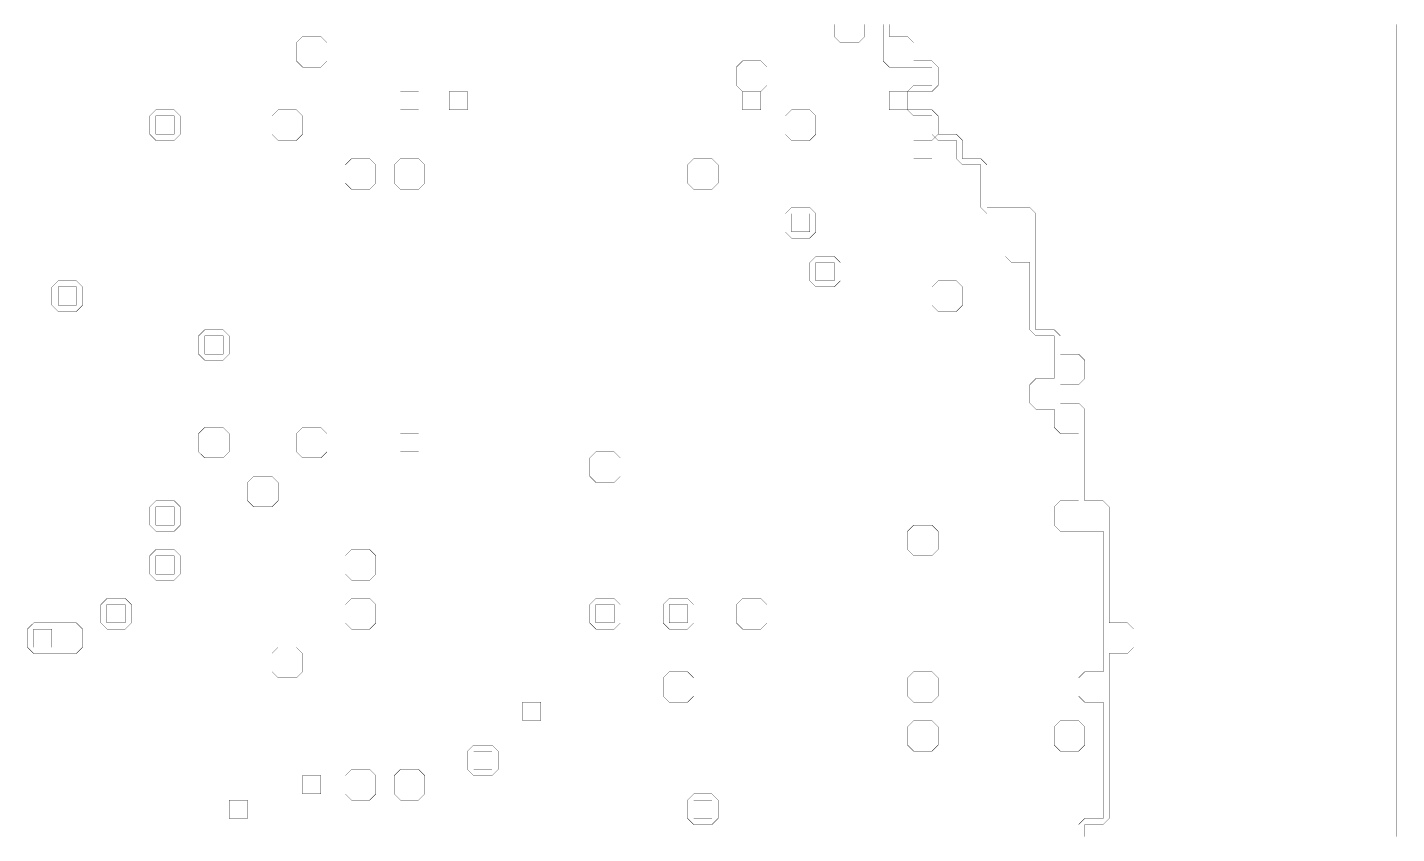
# Model space of a CAD drawing. Header units: metres. Extents: x 0 to 4990, y -4990 to 0.
# Drawn here: x 2802 to 4990, y -2671 to -1382 of the extents above; entities that cross this region are included whole.
import ezdxf

# ---------------------------------------------------------------- set-up
doc = ezdxf.new("R2010")
doc.units = ezdxf.units.M
doc.layers.add('conductor', color=1, linetype='Continuous')
doc.layers.add('substrate', color=5, linetype='Continuous')

msp = doc.modelspace()

# ---------------------------------------------------------------- linework, layer by layer
at = {"layer": 'conductor', "const_width": 0.5}
for points in [[(4140.625, -1376.953125), (4140.625, -1386.71875), (4140.625, -1396.484375), (4130.859375, -1406.25), (4121.09375, -1406.25), (4111.328125, -1406.25), (4101.5625, -1406.25), (4091.796875, -1396.484375), (4091.796875, -1386.71875), (4091.796875, -1376.953125)], [(4482.421875, -2675.78125), (4482.421875, -2666.015625), (4482.421875, -2656.25), (4492.1875, -2646.484375), (4501.953125, -2646.484375), (4511.71875, -2646.484375), (4521.484375, -2646.484375), (4521.484375, -2636.71875), (4521.484375, -2626.953125), (4521.484375, -2617.1875), (4521.484375, -2607.421875), (4521.484375, -2597.65625), (4521.484375, -2587.890625), (4521.484375, -2578.125), (4521.484375, -2568.359375), (4521.484375, -2558.59375), (4521.484375, -2548.828125), (4521.484375, -2539.0625), (4521.484375, -2529.296875), (4521.484375, -2519.53125), (4521.484375, -2509.765625), (4521.484375, -2500), (4521.484375, -2490.234375), (4521.484375, -2480.46875), (4521.484375, -2470.703125), (4521.484375, -2460.9375), (4511.71875, -2460.9375), (4501.953125, -2460.9375), (4492.1875, -2460.9375), (4482.421875, -2451.171875), (4482.421875, -2441.40625), (4482.421875, -2431.640625), (4482.421875, -2421.875), (4492.1875, -2412.109375), (4501.953125, -2412.109375), (4511.71875, -2412.109375), (4521.484375, -2412.109375), (4521.484375, -2402.34375), (4521.484375, -2392.578125), (4521.484375, -2382.8125), (4521.484375, -2373.046875), (4521.484375, -2363.28125), (4521.484375, -2353.515625), (4521.484375, -2343.75), (4521.484375, -2333.984375), (4521.484375, -2324.21875), (4521.484375, -2314.453125), (4521.484375, -2304.6875), (4521.484375, -2294.921875), (4521.484375, -2285.15625), (4521.484375, -2275.390625), (4521.484375, -2265.625), (4521.484375, -2255.859375), (4521.484375, -2246.09375), (4521.484375, -2236.328125), (4521.484375, -2226.5625), (4521.484375, -2216.796875), (4521.484375, -2207.03125), (4521.484375, -2197.265625), (4521.484375, -2187.5), (4511.71875, -2187.5), (4501.953125, -2187.5), (4492.1875, -2187.5), (4482.421875, -2187.5), (4472.65625, -2187.5), (4462.890625, -2187.5), (4453.125, -2187.5), (4443.359375, -2177.734375), (4443.359375, -2167.96875), (4443.359375, -2158.203125), (4443.359375, -2148.4375), (4453.125, -2138.671875), (4462.890625, -2138.671875), (4472.65625, -2138.671875), (4482.421875, -2138.671875), (4482.421875, -2128.90625), (4482.421875, -2119.140625), (4482.421875, -2109.375), (4482.421875, -2099.609375), (4482.421875, -2089.84375), (4482.421875, -2080.078125), (4482.421875, -2070.3125), (4482.421875, -2060.546875), (4482.421875, -2050.78125), (4482.421875, -2041.015625), (4482.421875, -2031.25), (4472.65625, -2031.25), (4462.890625, -2031.25), (4453.125, -2031.25), (4443.359375, -2021.484375), (4443.359375, -2011.71875), (4443.359375, -2001.953125), (4443.359375, -1992.1875), (4433.59375, -1992.1875), (4423.828125, -1992.1875), (4414.0625, -1992.1875), (4404.296875, -1982.421875), (4404.296875, -1972.65625), (4404.296875, -1962.890625), (4404.296875, -1953.125), (4414.0625, -1943.359375), (4423.828125, -1943.359375), (4433.59375, -1943.359375), (4443.359375, -1943.359375), (4443.359375, -1933.59375), (4443.359375, -1923.828125), (4443.359375, -1914.0625), (4443.359375, -1904.296875), (4443.359375, -1894.53125), (4443.359375, -1884.765625), (4443.359375, -1875), (4433.59375, -1875), (4423.828125, -1875), (4414.0625, -1875), (4404.296875, -1865.234375), (4404.296875, -1855.46875), (4404.296875, -1845.703125), (4404.296875, -1835.9375), (4404.296875, -1826.171875), (4404.296875, -1816.40625), (4404.296875, -1806.640625), (4404.296875, -1796.875), (4404.296875, -1787.109375), (4404.296875, -1777.34375), (4404.296875, -1767.578125), (4404.296875, -1757.8125), (4394.53125, -1757.8125), (4384.765625, -1757.8125), (4375, -1757.8125), (4365.234375, -1748.046875), (4365.234375, -1738.28125), (4365.234375, -1728.515625), (4365.234375, -1718.75), (4365.234375, -1708.984375), (4365.234375, -1699.21875), (4365.234375, -1689.453125), (4365.234375, -1679.6875), (4355.46875, -1679.6875), (4345.703125, -1679.6875), (4335.9375, -1679.6875), (4326.171875, -1669.921875), (4326.171875, -1660.15625), (4326.171875, -1650.390625), (4326.171875, -1640.625), (4326.171875, -1630.859375), (4326.171875, -1621.09375), (4326.171875, -1611.328125), (4326.171875, -1601.5625), (4316.40625, -1601.5625), (4306.640625, -1601.5625), (4296.875, -1601.5625), (4287.109375, -1591.796875), (4287.109375, -1582.03125), (4287.109375, -1572.265625), (4287.109375, -1562.5), (4277.34375, -1562.5), (4267.578125, -1562.5), (4257.8125, -1562.5), (4248.046875, -1552.734375), (4248.046875, -1542.96875), (4248.046875, -1533.203125), (4248.046875, -1523.4375), (4238.28125, -1523.4375), (4228.515625, -1523.4375), (4218.75, -1523.4375), (4208.984375, -1513.671875), (4208.984375, -1503.90625), (4208.984375, -1494.140625), (4208.984375, -1484.375), (4218.75, -1474.609375), (4228.515625, -1474.609375), (4238.28125, -1474.609375), (4248.046875, -1474.609375), (4248.046875, -1464.84375), (4248.046875, -1455.078125), (4248.046875, -1445.3125), (4238.28125, -1445.3125), (4228.515625, -1445.3125), (4218.75, -1445.3125), (4208.984375, -1445.3125), (4199.21875, -1445.3125), (4189.453125, -1445.3125), (4179.6875, -1445.3125), (4169.921875, -1435.546875), (4169.921875, -1425.78125), (4169.921875, -1416.015625), (4169.921875, -1406.25), (4169.921875, -1396.484375), (4169.921875, -1386.71875), (4169.921875, -1376.953125)]]:
    msp.add_lwpolyline(points, dxfattribs=at)
for points in [[(3232.421875, -1406.25), (3242.1875, -1396.484375), (3251.953125, -1396.484375), (3261.71875, -1396.484375), (3271.484375, -1396.484375), (3281.25, -1406.25), (3281.25, -1416.015625), (3281.25, -1425.78125), (3281.25, -1435.546875), (3271.484375, -1445.3125), (3261.71875, -1445.3125), (3251.953125, -1445.3125), (3242.1875, -1445.3125), (3232.421875, -1435.546875), (3232.421875, -1425.78125), (3232.421875, -1416.015625)], [(3935.546875, -1445.3125), (3945.3125, -1435.546875), (3955.078125, -1435.546875), (3964.84375, -1435.546875), (3974.609375, -1435.546875), (3984.375, -1445.3125), (3984.375, -1455.078125), (3984.375, -1464.84375), (3984.375, -1474.609375), (3974.609375, -1484.375), (3964.84375, -1484.375), (3955.078125, -1484.375), (3945.3125, -1484.375), (3935.546875, -1474.609375), (3935.546875, -1464.84375), (3935.546875, -1455.078125)], [(2998.046875, -1523.4375), (3007.8125, -1513.671875), (3017.578125, -1513.671875), (3027.34375, -1513.671875), (3037.109375, -1513.671875), (3046.875, -1523.4375), (3046.875, -1533.203125), (3046.875, -1542.96875), (3046.875, -1552.734375), (3037.109375, -1562.5), (3027.34375, -1562.5), (3017.578125, -1562.5), (3007.8125, -1562.5), (2998.046875, -1552.734375), (2998.046875, -1542.96875), (2998.046875, -1533.203125)], [(3193.359375, -1523.4375), (3203.125, -1513.671875), (3212.890625, -1513.671875), (3222.65625, -1513.671875), (3232.421875, -1513.671875), (3242.1875, -1523.4375), (3242.1875, -1533.203125), (3242.1875, -1542.96875), (3242.1875, -1552.734375), (3232.421875, -1562.5), (3222.65625, -1562.5), (3212.890625, -1562.5), (3203.125, -1562.5), (3193.359375, -1552.734375), (3193.359375, -1542.96875), (3193.359375, -1533.203125)], [(4013.671875, -1523.4375), (4023.4375, -1513.671875), (4033.203125, -1513.671875), (4042.96875, -1513.671875), (4052.734375, -1513.671875), (4062.5, -1523.4375), (4062.5, -1533.203125), (4062.5, -1542.96875), (4062.5, -1552.734375), (4052.734375, -1562.5), (4042.96875, -1562.5), (4033.203125, -1562.5), (4023.4375, -1562.5), (4013.671875, -1552.734375), (4013.671875, -1542.96875), (4013.671875, -1533.203125)], [(3310.546875, -1601.5625), (3320.3125, -1591.796875), (3330.078125, -1591.796875), (3339.84375, -1591.796875), (3349.609375, -1591.796875), (3359.375, -1601.5625), (3359.375, -1611.328125), (3359.375, -1621.09375), (3359.375, -1630.859375), (3349.609375, -1640.625), (3339.84375, -1640.625), (3330.078125, -1640.625), (3320.3125, -1640.625), (3310.546875, -1630.859375), (3310.546875, -1621.09375), (3310.546875, -1611.328125)], [(3388.671875, -1601.5625), (3398.4375, -1591.796875), (3408.203125, -1591.796875), (3417.96875, -1591.796875), (3427.734375, -1591.796875), (3437.5, -1601.5625), (3437.5, -1611.328125), (3437.5, -1621.09375), (3437.5, -1630.859375), (3427.734375, -1640.625), (3417.96875, -1640.625), (3408.203125, -1640.625), (3398.4375, -1640.625), (3388.671875, -1630.859375), (3388.671875, -1621.09375), (3388.671875, -1611.328125)], [(3857.421875, -1601.5625), (3867.1875, -1591.796875), (3876.953125, -1591.796875), (3886.71875, -1591.796875), (3896.484375, -1591.796875), (3906.25, -1601.5625), (3906.25, -1611.328125), (3906.25, -1621.09375), (3906.25, -1630.859375), (3896.484375, -1640.625), (3886.71875, -1640.625), (3876.953125, -1640.625), (3867.1875, -1640.625), (3857.421875, -1630.859375), (3857.421875, -1621.09375), (3857.421875, -1611.328125)], [(4013.671875, -1679.6875), (4023.4375, -1669.921875), (4033.203125, -1669.921875), (4042.96875, -1669.921875), (4052.734375, -1669.921875), (4062.5, -1679.6875), (4062.5, -1689.453125), (4062.5, -1699.21875), (4062.5, -1708.984375), (4052.734375, -1718.75), (4042.96875, -1718.75), (4033.203125, -1718.75), (4023.4375, -1718.75), (4013.671875, -1708.984375), (4013.671875, -1699.21875), (4013.671875, -1689.453125)], [(4052.734375, -1757.8125), (4062.5, -1748.046875), (4072.265625, -1748.046875), (4082.03125, -1748.046875), (4091.796875, -1748.046875), (4101.5625, -1757.8125), (4101.5625, -1767.578125), (4101.5625, -1777.34375), (4101.5625, -1787.109375), (4091.796875, -1796.875), (4082.03125, -1796.875), (4072.265625, -1796.875), (4062.5, -1796.875), (4052.734375, -1787.109375), (4052.734375, -1777.34375), (4052.734375, -1767.578125)], [(2841.796875, -1796.875), (2851.5625, -1787.109375), (2861.328125, -1787.109375), (2871.09375, -1787.109375), (2880.859375, -1787.109375), (2890.625, -1796.875), (2890.625, -1806.640625), (2890.625, -1816.40625), (2890.625, -1826.171875), (2880.859375, -1835.9375), (2871.09375, -1835.9375), (2861.328125, -1835.9375), (2851.5625, -1835.9375), (2841.796875, -1826.171875), (2841.796875, -1816.40625), (2841.796875, -1806.640625)], [(4248.046875, -1796.875), (4257.8125, -1787.109375), (4267.578125, -1787.109375), (4277.34375, -1787.109375), (4287.109375, -1787.109375), (4296.875, -1796.875), (4296.875, -1806.640625), (4296.875, -1816.40625), (4296.875, -1826.171875), (4287.109375, -1835.9375), (4277.34375, -1835.9375), (4267.578125, -1835.9375), (4257.8125, -1835.9375), (4248.046875, -1826.171875), (4248.046875, -1816.40625), (4248.046875, -1806.640625)], [(3076.171875, -1875), (3085.9375, -1865.234375), (3095.703125, -1865.234375), (3105.46875, -1865.234375), (3115.234375, -1865.234375), (3125, -1875), (3125, -1884.765625), (3125, -1894.53125), (3125, -1904.296875), (3115.234375, -1914.0625), (3105.46875, -1914.0625), (3095.703125, -1914.0625), (3085.9375, -1914.0625), (3076.171875, -1904.296875), (3076.171875, -1894.53125), (3076.171875, -1884.765625)], [(3076.171875, -2031.25), (3085.9375, -2021.484375), (3095.703125, -2021.484375), (3105.46875, -2021.484375), (3115.234375, -2021.484375), (3125, -2031.25), (3125, -2041.015625), (3125, -2050.78125), (3125, -2060.546875), (3115.234375, -2070.3125), (3105.46875, -2070.3125), (3095.703125, -2070.3125), (3085.9375, -2070.3125), (3076.171875, -2060.546875), (3076.171875, -2050.78125), (3076.171875, -2041.015625)], [(3232.421875, -2031.25), (3242.1875, -2021.484375), (3251.953125, -2021.484375), (3261.71875, -2021.484375), (3271.484375, -2021.484375), (3281.25, -2031.25), (3281.25, -2041.015625), (3281.25, -2050.78125), (3281.25, -2060.546875), (3271.484375, -2070.3125), (3261.71875, -2070.3125), (3251.953125, -2070.3125), (3242.1875, -2070.3125), (3232.421875, -2060.546875), (3232.421875, -2050.78125), (3232.421875, -2041.015625)], [(3701.171875, -2070.3125), (3710.9375, -2060.546875), (3720.703125, -2060.546875), (3730.46875, -2060.546875), (3740.234375, -2060.546875), (3750, -2070.3125), (3750, -2080.078125), (3750, -2089.84375), (3750, -2099.609375), (3740.234375, -2109.375), (3730.46875, -2109.375), (3720.703125, -2109.375), (3710.9375, -2109.375), (3701.171875, -2099.609375), (3701.171875, -2089.84375), (3701.171875, -2080.078125)], [(3154.296875, -2109.375), (3164.0625, -2099.609375), (3173.828125, -2099.609375), (3183.59375, -2099.609375), (3193.359375, -2099.609375), (3203.125, -2109.375), (3203.125, -2119.140625), (3203.125, -2128.90625), (3203.125, -2138.671875), (3193.359375, -2148.4375), (3183.59375, -2148.4375), (3173.828125, -2148.4375), (3164.0625, -2148.4375), (3154.296875, -2138.671875), (3154.296875, -2128.90625), (3154.296875, -2119.140625)], [(2998.046875, -2148.4375), (3007.8125, -2138.671875), (3017.578125, -2138.671875), (3027.34375, -2138.671875), (3037.109375, -2138.671875), (3046.875, -2148.4375), (3046.875, -2158.203125), (3046.875, -2167.96875), (3046.875, -2177.734375), (3037.109375, -2187.5), (3027.34375, -2187.5), (3017.578125, -2187.5), (3007.8125, -2187.5), (2998.046875, -2177.734375), (2998.046875, -2167.96875), (2998.046875, -2158.203125)], [(4208.984375, -2187.5), (4218.75, -2177.734375), (4228.515625, -2177.734375), (4238.28125, -2177.734375), (4248.046875, -2177.734375), (4257.8125, -2187.5), (4257.8125, -2197.265625), (4257.8125, -2207.03125), (4257.8125, -2216.796875), (4248.046875, -2226.5625), (4238.28125, -2226.5625), (4228.515625, -2226.5625), (4218.75, -2226.5625), (4208.984375, -2216.796875), (4208.984375, -2207.03125), (4208.984375, -2197.265625)], [(2998.046875, -2226.5625), (3007.8125, -2216.796875), (3017.578125, -2216.796875), (3027.34375, -2216.796875), (3037.109375, -2216.796875), (3046.875, -2226.5625), (3046.875, -2236.328125), (3046.875, -2246.09375), (3046.875, -2255.859375), (3037.109375, -2265.625), (3027.34375, -2265.625), (3017.578125, -2265.625), (3007.8125, -2265.625), (2998.046875, -2255.859375), (2998.046875, -2246.09375), (2998.046875, -2236.328125)], [(3310.546875, -2226.5625), (3320.3125, -2216.796875), (3330.078125, -2216.796875), (3339.84375, -2216.796875), (3349.609375, -2216.796875), (3359.375, -2226.5625), (3359.375, -2236.328125), (3359.375, -2246.09375), (3359.375, -2255.859375), (3349.609375, -2265.625), (3339.84375, -2265.625), (3330.078125, -2265.625), (3320.3125, -2265.625), (3310.546875, -2255.859375), (3310.546875, -2246.09375), (3310.546875, -2236.328125)], [(2919.921875, -2304.6875), (2929.6875, -2294.921875), (2939.453125, -2294.921875), (2949.21875, -2294.921875), (2958.984375, -2294.921875), (2968.75, -2304.6875), (2968.75, -2314.453125), (2968.75, -2324.21875), (2968.75, -2333.984375), (2958.984375, -2343.75), (2949.21875, -2343.75), (2939.453125, -2343.75), (2929.6875, -2343.75), (2919.921875, -2333.984375), (2919.921875, -2324.21875), (2919.921875, -2314.453125)], [(3310.546875, -2304.6875), (3320.3125, -2294.921875), (3330.078125, -2294.921875), (3339.84375, -2294.921875), (3349.609375, -2294.921875), (3359.375, -2304.6875), (3359.375, -2314.453125), (3359.375, -2324.21875), (3359.375, -2333.984375), (3349.609375, -2343.75), (3339.84375, -2343.75), (3330.078125, -2343.75), (3320.3125, -2343.75), (3310.546875, -2333.984375), (3310.546875, -2324.21875), (3310.546875, -2314.453125)], [(3701.171875, -2304.6875), (3710.9375, -2294.921875), (3720.703125, -2294.921875), (3730.46875, -2294.921875), (3740.234375, -2294.921875), (3750, -2304.6875), (3750, -2314.453125), (3750, -2324.21875), (3750, -2333.984375), (3740.234375, -2343.75), (3730.46875, -2343.75), (3720.703125, -2343.75), (3710.9375, -2343.75), (3701.171875, -2333.984375), (3701.171875, -2324.21875), (3701.171875, -2314.453125)], [(3818.359375, -2304.6875), (3828.125, -2294.921875), (3837.890625, -2294.921875), (3847.65625, -2294.921875), (3857.421875, -2294.921875), (3867.1875, -2304.6875), (3867.1875, -2314.453125), (3867.1875, -2324.21875), (3867.1875, -2333.984375), (3857.421875, -2343.75), (3847.65625, -2343.75), (3837.890625, -2343.75), (3828.125, -2343.75), (3818.359375, -2333.984375), (3818.359375, -2324.21875), (3818.359375, -2314.453125)], [(3935.546875, -2304.6875), (3945.3125, -2294.921875), (3955.078125, -2294.921875), (3964.84375, -2294.921875), (3974.609375, -2294.921875), (3984.375, -2304.6875), (3984.375, -2314.453125), (3984.375, -2324.21875), (3984.375, -2333.984375), (3974.609375, -2343.75), (3964.84375, -2343.75), (3955.078125, -2343.75), (3945.3125, -2343.75), (3935.546875, -2333.984375), (3935.546875, -2324.21875), (3935.546875, -2314.453125)], [(2802.734375, -2343.75), (2812.5, -2333.984375), (2822.265625, -2333.984375), (2832.03125, -2333.984375), (2841.796875, -2333.984375), (2851.5625, -2333.984375), (2861.328125, -2333.984375), (2871.09375, -2333.984375), (2880.859375, -2333.984375), (2890.625, -2343.75), (2890.625, -2353.515625), (2890.625, -2363.28125), (2890.625, -2373.046875), (2880.859375, -2382.8125), (2871.09375, -2382.8125), (2861.328125, -2382.8125), (2851.5625, -2382.8125), (2841.796875, -2382.8125), (2832.03125, -2382.8125), (2822.265625, -2382.8125), (2812.5, -2382.8125), (2802.734375, -2373.046875), (2802.734375, -2363.28125), (2802.734375, -2353.515625)], [(3193.359375, -2382.8125), (3203.125, -2373.046875), (3212.890625, -2373.046875), (3222.65625, -2373.046875), (3232.421875, -2373.046875), (3242.1875, -2382.8125), (3242.1875, -2392.578125), (3242.1875, -2402.34375), (3242.1875, -2412.109375), (3232.421875, -2421.875), (3222.65625, -2421.875), (3212.890625, -2421.875), (3203.125, -2421.875), (3193.359375, -2412.109375), (3193.359375, -2402.34375), (3193.359375, -2392.578125)], [(3818.359375, -2421.875), (3828.125, -2412.109375), (3837.890625, -2412.109375), (3847.65625, -2412.109375), (3857.421875, -2412.109375), (3867.1875, -2421.875), (3867.1875, -2431.640625), (3867.1875, -2441.40625), (3867.1875, -2451.171875), (3857.421875, -2460.9375), (3847.65625, -2460.9375), (3837.890625, -2460.9375), (3828.125, -2460.9375), (3818.359375, -2451.171875), (3818.359375, -2441.40625), (3818.359375, -2431.640625)], [(4208.984375, -2421.875), (4218.75, -2412.109375), (4228.515625, -2412.109375), (4238.28125, -2412.109375), (4248.046875, -2412.109375), (4257.8125, -2421.875), (4257.8125, -2431.640625), (4257.8125, -2441.40625), (4257.8125, -2451.171875), (4248.046875, -2460.9375), (4238.28125, -2460.9375), (4228.515625, -2460.9375), (4218.75, -2460.9375), (4208.984375, -2451.171875), (4208.984375, -2441.40625), (4208.984375, -2431.640625)], [(4208.984375, -2500), (4218.75, -2490.234375), (4228.515625, -2490.234375), (4238.28125, -2490.234375), (4248.046875, -2490.234375), (4257.8125, -2500), (4257.8125, -2509.765625), (4257.8125, -2519.53125), (4257.8125, -2529.296875), (4248.046875, -2539.0625), (4238.28125, -2539.0625), (4228.515625, -2539.0625), (4218.75, -2539.0625), (4208.984375, -2529.296875), (4208.984375, -2519.53125), (4208.984375, -2509.765625)], [(4443.359375, -2500), (4453.125, -2490.234375), (4462.890625, -2490.234375), (4472.65625, -2490.234375), (4482.421875, -2490.234375), (4492.1875, -2500), (4492.1875, -2509.765625), (4492.1875, -2519.53125), (4492.1875, -2529.296875), (4482.421875, -2539.0625), (4472.65625, -2539.0625), (4462.890625, -2539.0625), (4453.125, -2539.0625), (4443.359375, -2529.296875), (4443.359375, -2519.53125), (4443.359375, -2509.765625)], [(3505.859375, -2539.0625), (3515.625, -2529.296875), (3525.390625, -2529.296875), (3535.15625, -2529.296875), (3544.921875, -2529.296875), (3554.6875, -2539.0625), (3554.6875, -2548.828125), (3554.6875, -2558.59375), (3554.6875, -2568.359375), (3544.921875, -2578.125), (3535.15625, -2578.125), (3525.390625, -2578.125), (3515.625, -2578.125), (3505.859375, -2568.359375), (3505.859375, -2558.59375), (3505.859375, -2548.828125)], [(3310.546875, -2578.125), (3320.3125, -2568.359375), (3330.078125, -2568.359375), (3339.84375, -2568.359375), (3349.609375, -2568.359375), (3359.375, -2578.125), (3359.375, -2587.890625), (3359.375, -2597.65625), (3359.375, -2607.421875), (3349.609375, -2617.1875), (3339.84375, -2617.1875), (3330.078125, -2617.1875), (3320.3125, -2617.1875), (3310.546875, -2607.421875), (3310.546875, -2597.65625), (3310.546875, -2587.890625)], [(3388.671875, -2578.125), (3398.4375, -2568.359375), (3408.203125, -2568.359375), (3417.96875, -2568.359375), (3427.734375, -2568.359375), (3437.5, -2578.125), (3437.5, -2587.890625), (3437.5, -2597.65625), (3437.5, -2607.421875), (3427.734375, -2617.1875), (3417.96875, -2617.1875), (3408.203125, -2617.1875), (3398.4375, -2617.1875), (3388.671875, -2607.421875), (3388.671875, -2597.65625), (3388.671875, -2587.890625)], [(3857.421875, -2617.1875), (3867.1875, -2607.421875), (3876.953125, -2607.421875), (3886.71875, -2607.421875), (3896.484375, -2607.421875), (3906.25, -2617.1875), (3906.25, -2626.953125), (3906.25, -2636.71875), (3906.25, -2646.484375), (3896.484375, -2656.25), (3886.71875, -2656.25), (3876.953125, -2656.25), (3867.1875, -2656.25), (3857.421875, -2646.484375), (3857.421875, -2636.71875), (3857.421875, -2626.953125)]]:
    msp.add_lwpolyline(points, close=True, dxfattribs=at)
at = {"layer": 'substrate', "const_width": 0.5}
for points in [[(4179.6875, -1376.953125), (4179.6875, -1386.71875), (4179.6875, -1396.484375), (4189.453125, -1396.484375), (4199.21875, -1396.484375), (4208.984375, -1396.484375), (4218.75, -1406.25), (4218.75, -1416.015625), (4218.75, -1425.78125), (4218.75, -1435.546875), (4228.515625, -1435.546875), (4238.28125, -1435.546875), (4248.046875, -1435.546875), (4257.8125, -1445.3125), (4257.8125, -1455.078125), (4257.8125, -1464.84375), (4257.8125, -1474.609375), (4248.046875, -1484.375), (4238.28125, -1484.375), (4228.515625, -1484.375), (4218.75, -1484.375), (4208.984375, -1484.375), (4199.21875, -1484.375), (4189.453125, -1484.375), (4179.6875, -1484.375), (4179.6875, -1494.140625), (4179.6875, -1503.90625), (4179.6875, -1513.671875), (4189.453125, -1513.671875), (4199.21875, -1513.671875), (4208.984375, -1513.671875), (4218.75, -1513.671875), (4228.515625, -1513.671875), (4238.28125, -1513.671875), (4248.046875, -1513.671875), (4257.8125, -1523.4375), (4257.8125, -1533.203125), (4257.8125, -1542.96875), (4257.8125, -1552.734375), (4248.046875, -1562.5), (4238.28125, -1562.5), (4228.515625, -1562.5), (4218.75, -1562.5), (4218.75, -1572.265625), (4218.75, -1582.03125), (4218.75, -1591.796875), (4228.515625, -1591.796875), (4238.28125, -1591.796875), (4248.046875, -1591.796875), (4248.046875, -1582.03125), (4248.046875, -1572.265625), (4248.046875, -1562.5), (4257.8125, -1552.734375), (4267.578125, -1552.734375), (4277.34375, -1552.734375), (4287.109375, -1552.734375), (4296.875, -1562.5), (4296.875, -1572.265625), (4296.875, -1582.03125), (4296.875, -1591.796875), (4306.640625, -1591.796875), (4316.40625, -1591.796875), (4326.171875, -1591.796875), (4335.9375, -1601.5625), (4335.9375, -1611.328125), (4335.9375, -1621.09375), (4335.9375, -1630.859375), (4335.9375, -1640.625), (4335.9375, -1650.390625), (4335.9375, -1660.15625), (4335.9375, -1669.921875), (4345.703125, -1669.921875), (4355.46875, -1669.921875), (4365.234375, -1669.921875), (4375, -1669.921875), (4384.765625, -1669.921875), (4394.53125, -1669.921875), (4404.296875, -1669.921875), (4414.0625, -1679.6875), (4414.0625, -1689.453125), (4414.0625, -1699.21875), (4414.0625, -1708.984375), (4414.0625, -1718.75), (4414.0625, -1728.515625), (4414.0625, -1738.28125), (4414.0625, -1748.046875), (4414.0625, -1757.8125), (4414.0625, -1767.578125), (4414.0625, -1777.34375), (4414.0625, -1787.109375), (4414.0625, -1796.875), (4414.0625, -1806.640625), (4414.0625, -1816.40625), (4414.0625, -1826.171875), (4414.0625, -1835.9375), (4414.0625, -1845.703125), (4414.0625, -1855.46875), (4414.0625, -1865.234375), (4423.828125, -1865.234375), (4433.59375, -1865.234375), (4443.359375, -1865.234375), (4453.125, -1875), (4453.125, -1884.765625), (4453.125, -1894.53125), (4453.125, -1904.296875), (4462.890625, -1904.296875), (4472.65625, -1904.296875), (4482.421875, -1904.296875), (4492.1875, -1914.0625), (4492.1875, -1923.828125), (4492.1875, -1933.59375), (4492.1875, -1943.359375), (4482.421875, -1953.125), (4472.65625, -1953.125), (4462.890625, -1953.125), (4453.125, -1953.125), (4453.125, -1962.890625), (4453.125, -1972.65625), (4453.125, -1982.421875), (4462.890625, -1982.421875), (4472.65625, -1982.421875), (4482.421875, -1982.421875), (4492.1875, -1992.1875), (4492.1875, -2001.953125), (4492.1875, -2011.71875), (4492.1875, -2021.484375), (4492.1875, -2031.25), (4492.1875, -2041.015625), (4492.1875, -2050.78125), (4492.1875, -2060.546875), (4492.1875, -2070.3125), (4492.1875, -2080.078125), (4492.1875, -2089.84375), (4492.1875, -2099.609375), (4492.1875, -2109.375), (4492.1875, -2119.140625), (4492.1875, -2128.90625), (4492.1875, -2138.671875), (4501.953125, -2138.671875), (4511.71875, -2138.671875), (4521.484375, -2138.671875), (4531.25, -2148.4375), (4531.25, -2158.203125), (4531.25, -2167.96875), (4531.25, -2177.734375), (4531.25, -2187.5), (4531.25, -2197.265625), (4531.25, -2207.03125), (4531.25, -2216.796875), (4531.25, -2226.5625), (4531.25, -2236.328125), (4531.25, -2246.09375), (4531.25, -2255.859375), (4531.25, -2265.625), (4531.25, -2275.390625), (4531.25, -2285.15625), (4531.25, -2294.921875), (4531.25, -2304.6875), (4531.25, -2314.453125), (4531.25, -2324.21875), (4531.25, -2333.984375), (4541.015625, -2333.984375), (4550.78125, -2333.984375), (4560.546875, -2333.984375), (4570.3125, -2343.75), (4570.3125, -2353.515625), (4570.3125, -2363.28125), (4570.3125, -2373.046875), (4560.546875, -2382.8125), (4550.78125, -2382.8125), (4541.015625, -2382.8125), (4531.25, -2382.8125), (4531.25, -2392.578125), (4531.25, -2402.34375), (4531.25, -2412.109375), (4531.25, -2421.875), (4531.25, -2431.640625), (4531.25, -2441.40625), (4531.25, -2451.171875), (4531.25, -2460.9375), (4531.25, -2470.703125), (4531.25, -2480.46875), (4531.25, -2490.234375), (4531.25, -2500), (4531.25, -2509.765625), (4531.25, -2519.53125), (4531.25, -2529.296875), (4531.25, -2539.0625), (4531.25, -2548.828125), (4531.25, -2558.59375), (4531.25, -2568.359375), (4531.25, -2578.125), (4531.25, -2587.890625), (4531.25, -2597.65625), (4531.25, -2607.421875), (4531.25, -2617.1875), (4531.25, -2626.953125), (4531.25, -2636.71875), (4531.25, -2646.484375), (4521.484375, -2656.25), (4511.71875, -2656.25), (4501.953125, -2656.25), (4492.1875, -2656.25), (4492.1875, -2666.015625), (4492.1875, -2675.78125)], [(4990.234375, -2675.78125), (4990.234375, -2666.015625), (4990.234375, -2656.25), (4990.234375, -2646.484375), (4990.234375, -2636.71875), (4990.234375, -2626.953125), (4990.234375, -2617.1875), (4990.234375, -2607.421875), (4990.234375, -2597.65625), (4990.234375, -2587.890625), (4990.234375, -2578.125), (4990.234375, -2568.359375), (4990.234375, -2558.59375), (4990.234375, -2548.828125), (4990.234375, -2539.0625), (4990.234375, -2529.296875), (4990.234375, -2519.53125), (4990.234375, -2509.765625), (4990.234375, -2500), (4990.234375, -2490.234375), (4990.234375, -2480.46875), (4990.234375, -2470.703125), (4990.234375, -2460.9375), (4990.234375, -2451.171875), (4990.234375, -2441.40625), (4990.234375, -2431.640625), (4990.234375, -2421.875), (4990.234375, -2412.109375), (4990.234375, -2402.34375), (4990.234375, -2392.578125), (4990.234375, -2382.8125), (4990.234375, -2373.046875), (4990.234375, -2363.28125), (4990.234375, -2353.515625), (4990.234375, -2343.75), (4990.234375, -2333.984375), (4990.234375, -2324.21875), (4990.234375, -2314.453125), (4990.234375, -2304.6875), (4990.234375, -2294.921875), (4990.234375, -2285.15625), (4990.234375, -2275.390625), (4990.234375, -2265.625), (4990.234375, -2255.859375), (4990.234375, -2246.09375), (4990.234375, -2236.328125), (4990.234375, -2226.5625), (4990.234375, -2216.796875), (4990.234375, -2207.03125), (4990.234375, -2197.265625), (4990.234375, -2187.5), (4990.234375, -2177.734375), (4990.234375, -2167.96875), (4990.234375, -2158.203125), (4990.234375, -2148.4375), (4990.234375, -2138.671875), (4990.234375, -2128.90625), (4990.234375, -2119.140625), (4990.234375, -2109.375), (4990.234375, -2099.609375), (4990.234375, -2089.84375), (4990.234375, -2080.078125), (4990.234375, -2070.3125), (4990.234375, -2060.546875), (4990.234375, -2050.78125), (4990.234375, -2041.015625), (4990.234375, -2031.25), (4990.234375, -2021.484375), (4990.234375, -2011.71875), (4990.234375, -2001.953125), (4990.234375, -1992.1875), (4990.234375, -1982.421875), (4990.234375, -1972.65625), (4990.234375, -1962.890625), (4990.234375, -1953.125), (4990.234375, -1943.359375), (4990.234375, -1933.59375), (4990.234375, -1923.828125), (4990.234375, -1914.0625), (4990.234375, -1904.296875), (4990.234375, -1894.53125), (4990.234375, -1884.765625), (4990.234375, -1875), (4990.234375, -1865.234375), (4990.234375, -1855.46875), (4990.234375, -1845.703125), (4990.234375, -1835.9375), (4990.234375, -1826.171875), (4990.234375, -1816.40625), (4990.234375, -1806.640625), (4990.234375, -1796.875), (4990.234375, -1787.109375), (4990.234375, -1777.34375), (4990.234375, -1767.578125), (4990.234375, -1757.8125), (4990.234375, -1748.046875), (4990.234375, -1738.28125), (4990.234375, -1728.515625), (4990.234375, -1718.75), (4990.234375, -1708.984375), (4990.234375, -1699.21875), (4990.234375, -1689.453125), (4990.234375, -1679.6875), (4990.234375, -1669.921875), (4990.234375, -1660.15625), (4990.234375, -1650.390625), (4990.234375, -1640.625), (4990.234375, -1630.859375), (4990.234375, -1621.09375), (4990.234375, -1611.328125), (4990.234375, -1601.5625), (4990.234375, -1591.796875), (4990.234375, -1582.03125), (4990.234375, -1572.265625), (4990.234375, -1562.5), (4990.234375, -1552.734375), (4990.234375, -1542.96875), (4990.234375, -1533.203125), (4990.234375, -1523.4375), (4990.234375, -1513.671875), (4990.234375, -1503.90625), (4990.234375, -1494.140625), (4990.234375, -1484.375), (4990.234375, -1474.609375), (4990.234375, -1464.84375), (4990.234375, -1455.078125), (4990.234375, -1445.3125), (4990.234375, -1435.546875), (4990.234375, -1425.78125), (4990.234375, -1416.015625), (4990.234375, -1406.25), (4990.234375, -1396.484375), (4990.234375, -1386.71875), (4990.234375, -1376.953125)]]:
    msp.add_lwpolyline(points, dxfattribs=at)
for points in [[(3398.4375, -1484.375), (3398.4375, -1494.140625), (3398.4375, -1503.90625), (3398.4375, -1513.671875), (3408.203125, -1513.671875), (3417.96875, -1513.671875), (3427.734375, -1513.671875), (3427.734375, -1503.90625), (3427.734375, -1494.140625), (3427.734375, -1484.375), (3417.96875, -1484.375), (3408.203125, -1484.375)], [(3476.5625, -1484.375), (3476.5625, -1494.140625), (3476.5625, -1503.90625), (3476.5625, -1513.671875), (3486.328125, -1513.671875), (3496.09375, -1513.671875), (3505.859375, -1513.671875), (3505.859375, -1503.90625), (3505.859375, -1494.140625), (3505.859375, -1484.375), (3496.09375, -1484.375), (3486.328125, -1484.375)], [(3945.3125, -1484.375), (3945.3125, -1494.140625), (3945.3125, -1503.90625), (3945.3125, -1513.671875), (3955.078125, -1513.671875), (3964.84375, -1513.671875), (3974.609375, -1513.671875), (3974.609375, -1503.90625), (3974.609375, -1494.140625), (3974.609375, -1484.375), (3964.84375, -1484.375), (3955.078125, -1484.375)], [(3007.8125, -1523.4375), (3007.8125, -1533.203125), (3007.8125, -1542.96875), (3007.8125, -1552.734375), (3017.578125, -1552.734375), (3027.34375, -1552.734375), (3037.109375, -1552.734375), (3037.109375, -1542.96875), (3037.109375, -1533.203125), (3037.109375, -1523.4375), (3027.34375, -1523.4375), (3017.578125, -1523.4375)], [(4023.4375, -1679.6875), (4023.4375, -1689.453125), (4023.4375, -1699.21875), (4023.4375, -1708.984375), (4033.203125, -1708.984375), (4042.96875, -1708.984375), (4052.734375, -1708.984375), (4052.734375, -1699.21875), (4052.734375, -1689.453125), (4052.734375, -1679.6875), (4042.96875, -1679.6875), (4033.203125, -1679.6875)], [(4062.5, -1757.8125), (4062.5, -1767.578125), (4062.5, -1777.34375), (4062.5, -1787.109375), (4072.265625, -1787.109375), (4082.03125, -1787.109375), (4091.796875, -1787.109375), (4091.796875, -1777.34375), (4091.796875, -1767.578125), (4091.796875, -1757.8125), (4082.03125, -1757.8125), (4072.265625, -1757.8125)], [(2851.5625, -1796.875), (2851.5625, -1806.640625), (2851.5625, -1816.40625), (2851.5625, -1826.171875), (2861.328125, -1826.171875), (2871.09375, -1826.171875), (2880.859375, -1826.171875), (2880.859375, -1816.40625), (2880.859375, -1806.640625), (2880.859375, -1796.875), (2871.09375, -1796.875), (2861.328125, -1796.875)], [(3085.9375, -1875), (3085.9375, -1884.765625), (3085.9375, -1894.53125), (3085.9375, -1904.296875), (3095.703125, -1904.296875), (3105.46875, -1904.296875), (3115.234375, -1904.296875), (3115.234375, -1894.53125), (3115.234375, -1884.765625), (3115.234375, -1875), (3105.46875, -1875), (3095.703125, -1875)], [(3398.4375, -2031.25), (3398.4375, -2041.015625), (3398.4375, -2050.78125), (3398.4375, -2060.546875), (3408.203125, -2060.546875), (3417.96875, -2060.546875), (3427.734375, -2060.546875), (3427.734375, -2050.78125), (3427.734375, -2041.015625), (3427.734375, -2031.25), (3417.96875, -2031.25), (3408.203125, -2031.25)], [(3007.8125, -2148.4375), (3007.8125, -2158.203125), (3007.8125, -2167.96875), (3007.8125, -2177.734375), (3017.578125, -2177.734375), (3027.34375, -2177.734375), (3037.109375, -2177.734375), (3037.109375, -2167.96875), (3037.109375, -2158.203125), (3037.109375, -2148.4375), (3027.34375, -2148.4375), (3017.578125, -2148.4375)], [(3007.8125, -2226.5625), (3007.8125, -2236.328125), (3007.8125, -2246.09375), (3007.8125, -2255.859375), (3017.578125, -2255.859375), (3027.34375, -2255.859375), (3037.109375, -2255.859375), (3037.109375, -2246.09375), (3037.109375, -2236.328125), (3037.109375, -2226.5625), (3027.34375, -2226.5625), (3017.578125, -2226.5625)], [(2929.6875, -2304.6875), (2929.6875, -2314.453125), (2929.6875, -2324.21875), (2929.6875, -2333.984375), (2939.453125, -2333.984375), (2949.21875, -2333.984375), (2958.984375, -2333.984375), (2958.984375, -2324.21875), (2958.984375, -2314.453125), (2958.984375, -2304.6875), (2949.21875, -2304.6875), (2939.453125, -2304.6875)], [(3710.9375, -2304.6875), (3710.9375, -2314.453125), (3710.9375, -2324.21875), (3710.9375, -2333.984375), (3720.703125, -2333.984375), (3730.46875, -2333.984375), (3740.234375, -2333.984375), (3740.234375, -2324.21875), (3740.234375, -2314.453125), (3740.234375, -2304.6875), (3730.46875, -2304.6875), (3720.703125, -2304.6875)], [(3828.125, -2304.6875), (3828.125, -2314.453125), (3828.125, -2324.21875), (3828.125, -2333.984375), (3837.890625, -2333.984375), (3847.65625, -2333.984375), (3857.421875, -2333.984375), (3857.421875, -2324.21875), (3857.421875, -2314.453125), (3857.421875, -2304.6875), (3847.65625, -2304.6875), (3837.890625, -2304.6875)], [(2812.5, -2343.75), (2812.5, -2353.515625), (2812.5, -2363.28125), (2812.5, -2373.046875), (2822.265625, -2373.046875), (2832.03125, -2373.046875), (2841.796875, -2373.046875), (2841.796875, -2363.28125), (2841.796875, -2353.515625), (2841.796875, -2343.75), (2832.03125, -2343.75), (2822.265625, -2343.75)], [(3593.75, -2460.9375), (3593.75, -2470.703125), (3593.75, -2480.46875), (3593.75, -2490.234375), (3603.515625, -2490.234375), (3613.28125, -2490.234375), (3623.046875, -2490.234375), (3623.046875, -2480.46875), (3623.046875, -2470.703125), (3623.046875, -2460.9375), (3613.28125, -2460.9375), (3603.515625, -2460.9375)], [(3515.625, -2539.0625), (3515.625, -2548.828125), (3515.625, -2558.59375), (3515.625, -2568.359375), (3525.390625, -2568.359375), (3535.15625, -2568.359375), (3544.921875, -2568.359375), (3544.921875, -2558.59375), (3544.921875, -2548.828125), (3544.921875, -2539.0625), (3535.15625, -2539.0625), (3525.390625, -2539.0625)], [(3242.1875, -2578.125), (3242.1875, -2587.890625), (3242.1875, -2597.65625), (3242.1875, -2607.421875), (3251.953125, -2607.421875), (3261.71875, -2607.421875), (3271.484375, -2607.421875), (3271.484375, -2597.65625), (3271.484375, -2587.890625), (3271.484375, -2578.125), (3261.71875, -2578.125), (3251.953125, -2578.125)], [(3125, -2617.1875), (3125, -2626.953125), (3125, -2636.71875), (3125, -2646.484375), (3134.765625, -2646.484375), (3144.53125, -2646.484375), (3154.296875, -2646.484375), (3154.296875, -2636.71875), (3154.296875, -2626.953125), (3154.296875, -2617.1875), (3144.53125, -2617.1875), (3134.765625, -2617.1875)], [(3867.1875, -2617.1875), (3867.1875, -2626.953125), (3867.1875, -2636.71875), (3867.1875, -2646.484375), (3876.953125, -2646.484375), (3886.71875, -2646.484375), (3896.484375, -2646.484375), (3896.484375, -2636.71875), (3896.484375, -2626.953125), (3896.484375, -2617.1875), (3886.71875, -2617.1875), (3876.953125, -2617.1875)]]:
    msp.add_lwpolyline(points, close=True, dxfattribs=at)

doc.saveas('drawing.dxf')
